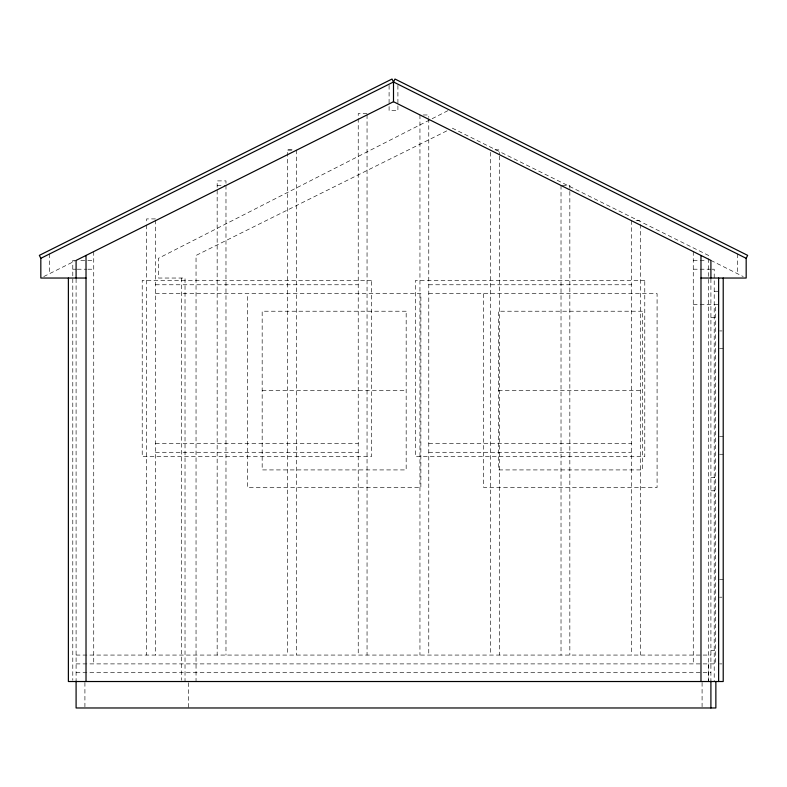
<?xml version="1.0" encoding="UTF-8"?>
<svg xmlns="http://www.w3.org/2000/svg" width="787" height="787" viewBox="0 0 787 787"><rect width="100%" height="100%" fill="white"/><g stroke="black" fill="none" stroke-linecap="round" stroke-linejoin="round"><path stroke-width="0.59" stroke-dasharray="3.94 2.95" d="M447.911 110.662L158.384 258.323L158.384 278.037L185.024 278.037L185.024 681.522M43.767 276.562L76.093 260.399M446.78 130.878L196.042 255.441L196.042 681.522M367.047 113.544L358.233 113.544L358.233 117.224M423.258 114.971L428.767 114.971L428.767 117.42M292.105 149.864L287.698 149.864L287.698 655.069M494.895 149.864L499.302 149.864L499.302 154.783M287.698 150.042L292.105 150.042M217.163 185.378L224.875 185.378M562.125 185.378L569.837 185.378L569.837 655.069M155.442 218.914L146.628 218.914L146.628 223.833M635.965 220.694L640.372 220.694L640.372 223.144M74.991 260.399L72.788 260.399L72.788 680.302M80.795 260.399L86.678 260.399M87.849 260.399L93.732 260.399M693.268 260.399L706.205 260.399M72.788 269.213L76.093 269.213M77.274 269.213L86.678 269.213M87.849 269.213L93.732 269.213M693.268 269.213L710.907 269.213M712.009 269.213L714.212 269.213L714.212 681.522M155.442 284.766L358.233 284.766M428.767 284.766L631.558 284.766M714.212 291.259L718.62 291.259M155.442 293.59L420.868 293.59L420.868 487.556L247.472 487.556L247.472 293.59M428.767 293.59L657.086 293.59L657.086 487.556L483.69 487.556L483.69 293.59M693.268 304.48L718.62 304.48M710.907 317.712L715.314 317.712M719.534 330.933L721.984 330.933M719.534 348.572L723.214 348.572M262.169 390.568L406.171 390.568M498.387 390.568L642.389 390.568M719.534 436.637L723.214 436.637M155.442 443.475L358.233 443.475M428.767 443.475L631.558 443.475M155.442 452.289L358.233 452.289M428.767 452.289L631.558 452.289M719.534 454.266L723.214 454.266M710.907 477.571L715.314 477.571M710.907 490.803L715.314 490.803M719.534 579.557L723.214 579.557M719.534 597.195L721.984 597.195M710.907 650.662L715.314 650.662M76.093 655.069L710.907 655.069M76.093 663.894L715.314 663.894L715.314 304.48M719.534 663.894L721.984 663.894M76.093 672.708L710.907 672.708M452.279 128.143L708.516 255.441L708.516 681.522M710.907 260.399L743.233 276.562M737.35 253.906L737.35 273.62M710.907 278.814L710.907 681.522M708.703 663.894L708.703 681.522M702.083 682.437L702.083 706.756M693.268 251.584L693.268 663.894M640.372 224.374L640.372 655.069M631.558 220.694L631.558 655.069M561.023 185.378L561.023 655.069M499.302 155.993L499.302 655.069M490.488 152.314L490.488 655.069M428.767 118.65L428.767 655.069M419.953 114.971L419.953 655.069M397.907 85.389L397.907 104.622M397.907 105.832L397.907 110.633L389.093 110.633L389.093 105.832M389.093 85.389L389.093 104.622M367.047 114.774L367.047 655.069M358.233 118.453L358.233 655.069M296.512 150.042L296.512 655.069M225.977 183.351L225.977 180.892L217.163 180.892L217.163 655.069M225.977 185.378L225.977 655.069M188.693 682.722L188.693 707.975M181.344 278.037L181.344 680.302M155.442 220.144L155.442 655.069M146.628 225.062L146.628 655.069M93.732 251.584L93.732 663.894M84.917 682.437L84.917 706.756M76.093 278.814L76.093 681.522M49.65 253.906L49.65 273.62M371.454 280.359L142.221 280.359L142.221 456.696L371.454 456.696L371.454 280.359M644.779 280.359L415.546 280.359L415.546 456.696L644.779 456.696L644.779 280.359M406.171 311.219L262.169 311.219L262.169 469.918L406.171 469.918L406.171 311.219M642.389 311.219L498.387 311.219L498.387 469.918L642.389 469.918L642.389 311.219"/><path stroke-width="1.18" d="M710.907 278.037L710.907 260.399L393.5 101.7L393.5 81.986L394.976 79.025L747.65 255.362L746.174 258.323L746.174 278.037L700.981 278.037M86.019 278.037L40.826 278.037L40.826 258.323L393.5 81.986L746.174 258.323M393.5 101.7L76.093 260.399L76.093 278.037M393.5 81.986L392.024 79.025L39.35 255.362L40.826 258.323M723.214 278.037L723.214 681.522L68.38 681.522L68.38 278.037M718.62 278.037L718.62 681.522M715.865 681.522L715.865 707.975L76.093 707.975L76.093 681.217M710.907 681.217L710.907 707.975M700.981 255.441L700.981 681.522M86.019 255.441L86.019 681.522"/></g></svg>
